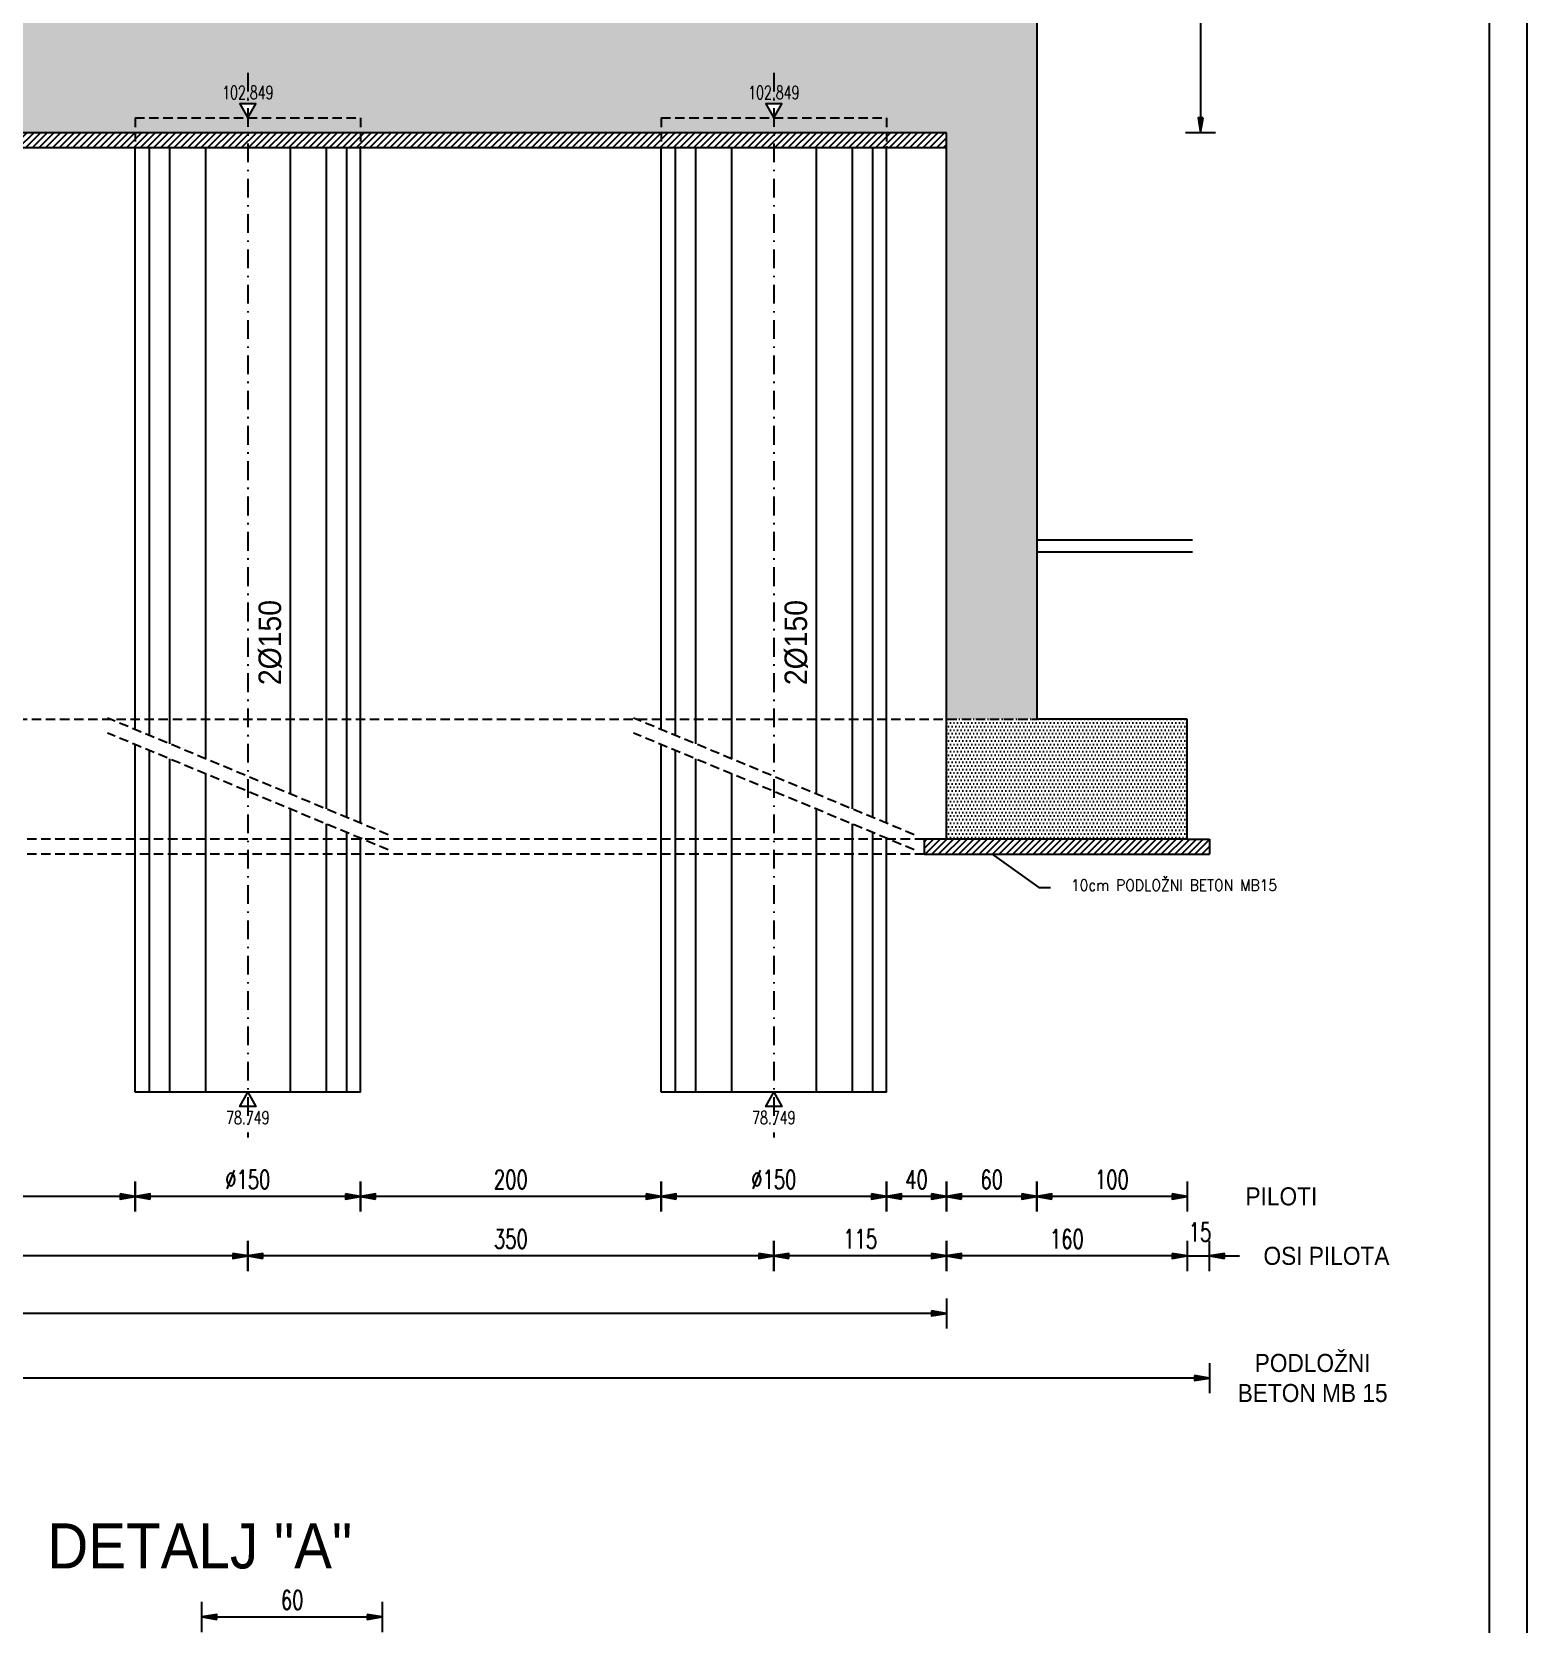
# Model space of a CAD drawing. Extents: x 4294 to 9958, y 64482 to 68154.
# Drawn here: x 8963 to 9958, y 66035 to 67094 of the extents above; entities that cross this region are included whole.
import ezdxf
from ezdxf.enums import TextEntityAlignment as Align

# ---------------------------------------------------------------- set-up
doc = ezdxf.new("R2010")
doc.units = 0
doc.header["$LTSCALE"] = 50
doc.header["$PDMODE"] = 34
doc.header["$PDSIZE"] = 5
doc.linetypes.add('CENTER', pattern=[0.47, 0.25, -0.1, 0.02, -0.1])
doc.linetypes.add('HIDDEN2', pattern=[0.1875, 0.125, -0.0625])
doc.layers.get('DEFPOINTS').update_dxf_attribs({"linetype": 'CONTINUOUS'})
for name, color, linetype in [('BETON', 7, 'CONTINUOUS'), ('BETON tan', 40, 'CONTINUOUS'), ('BETON TANKO', 40, 'CONTINUOUS'), ('KOTE', 4, 'CONTINUOUS'), ('NEVIDLJIVO', 9, 'HIDDEN2'), ('OSI', 2, 'CENTER'), ('POM', 9, 'CONTINUOUS'), ('TANKO', 8, 'CONTINUOUS'), ('TEKST', 7, 'CONTINUOUS')]:
    doc.layers.add(name, color=color, linetype=linetype)
doc.styles.add('KOTE', font='romans.shx', dxfattribs={"width": 0.7})
doc.styles.get("Standard").update_dxf_attribs({"font": 'romans.shx', "width": 0.9})
doc.dimstyles.new('M50', dxfattribs={"dimscale": 100, "dimtxt": 0.125, "dimasz": 0.1, "dimexe": 0.4, "dimexo": 2, "dimgap": 0.05, "dimtad": 1, "dimdec": 1, "dimrnd": 0.01, "dimdsep": 46, "dimtxsty": 'KOTE', "dimblk1": 'S', "dimblk2": 'S', "dimsah": 1, "dimcen": 0.4, "dimdle": 0.4, "dimse1": 1, "dimse2": 1, "dimclrd": 8, "dimclre": 251, "dimclrt": 4, "dimadec": 0, "dimazin": 0, "dimtfac": 1, "dimtdec": 1, "dimtmove": 2, "dimatfit": 3, "dimldrblk": 'S', "dimfxl": 0, "dimtvp": 1, "dimtolj": 1, "dimtzin": 4, "dimarcsym": 0})
pattern_1 = [(45, (62.4817, 10), (-2.24506403, 2.24506403), [])]

# ---------------------------------------------------------------- blocks, each defined once
blk = doc.blocks.new('S')
at = {"layer": 'KOTE', "color": 9}
blk.add_line((0, 1), (0, -1), dxfattribs=at)
blk.add_lwpolyline([(-1, 0.17), (-1, -0.17), (0, 0)], close=True, dxfattribs=at)
at = {"layer": 'KOTE', "color": 9, "linetype": 'ByBlock'}
blk.add_solid([(-1, 0.17), (-1, -0.17), (0, 0)], dxfattribs=at)
blk = doc.blocks.new('*D380')
at = {"layer": 'DEFPOINTS', "color": 0}
for p in [(9631.3, 66637.1), (9731.3, 66557.1), (9631.3, 66319.4)]:
    blk.add_point(p, dxfattribs=at)
at = {"layer": 'POM', "color": 8, "lineweight": -2}
blk.add_line((9721.3, 66319.4), (9641.3, 66319.4), dxfattribs=at)
at = {"layer": 'POM', "color": 8, "lineweight": -2, "xscale": 10, "yscale": 10, "zscale": 10, "rotation": 180}
blk.add_blockref('S', (9631.3, 66319.4), dxfattribs=at)
at = {"layer": 'POM', "color": 8, "lineweight": -2, "xscale": 10, "yscale": 10, "zscale": 10}
blk.add_blockref('S', (9731.3, 66319.4), dxfattribs=at)
at = {"layer": 'POM', "color": 4, "insert": (9681.3, 66330.7), "char_height": 12.5, "attachment_point": 5, "style": 'KOTE'}
blk.add_mtext('\\A1;100', dxfattribs=at)
blk = doc.blocks.new('*D381')
at = {"layer": 'DEFPOINTS', "color": 0}
for p in [(9631.3, 66637.1), (9571.3, 66557.1), (9571.3, 66319.4)]:
    blk.add_point(p, dxfattribs=at)
at = {"layer": 'POM', "color": 8, "lineweight": -2}
blk.add_line((9621.3, 66319.4), (9581.3, 66319.4), dxfattribs=at)
at = {"layer": 'POM', "color": 8, "lineweight": -2, "xscale": 10, "yscale": 10, "zscale": 10, "rotation": 180}
blk.add_blockref('S', (9571.3, 66319.4), dxfattribs=at)
at = {"layer": 'POM', "color": 8, "lineweight": -2, "xscale": 10, "yscale": 10, "zscale": 10}
blk.add_blockref('S', (9631.3, 66319.4), dxfattribs=at)
at = {"layer": 'POM', "color": 4, "insert": (9601.3, 66330.7), "char_height": 12.5, "attachment_point": 5, "style": 'KOTE'}
blk.add_mtext('\\A1;60', dxfattribs=at)
blk = doc.blocks.new('*D382')
at = {"layer": 'DEFPOINTS', "color": 0}
for p in [(9571.3, 66557.1), (9531.3, 66388.7), (9531.3, 66319.4)]:
    blk.add_point(p, dxfattribs=at)
at = {"layer": 'POM', "color": 8, "lineweight": -2}
blk.add_line((9561.3, 66319.4), (9541.3, 66319.4), dxfattribs=at)
at = {"layer": 'POM', "color": 8, "lineweight": -2, "xscale": 10, "yscale": 10, "zscale": 10, "rotation": 180}
blk.add_blockref('S', (9531.3, 66319.4), dxfattribs=at)
at = {"layer": 'POM', "color": 8, "lineweight": -2, "xscale": 10, "yscale": 10, "zscale": 10}
blk.add_blockref('S', (9571.3, 66319.4), dxfattribs=at)
at = {"layer": 'POM', "color": 4, "insert": (9551.3, 66330.7), "char_height": 12.5, "attachment_point": 5, "style": 'KOTE'}
blk.add_mtext('\\A1;40', dxfattribs=at)
blk = doc.blocks.new('*D383')
at = {"layer": 'DEFPOINTS', "color": 0}
for p in [(9381.3, 66388.7), (9531.3, 66388.7), (9381.3, 66319.4)]:
    blk.add_point(p, dxfattribs=at)
at = {"layer": 'POM', "color": 8, "lineweight": -2}
blk.add_line((9521.3, 66319.4), (9391.3, 66319.4), dxfattribs=at)
at = {"layer": 'POM', "color": 8, "lineweight": -2, "xscale": 10, "yscale": 10, "zscale": 10, "rotation": 180}
blk.add_blockref('S', (9381.3, 66319.4), dxfattribs=at)
at = {"layer": 'POM', "color": 8, "lineweight": -2, "xscale": 10, "yscale": 10, "zscale": 10}
blk.add_blockref('S', (9531.3, 66319.4), dxfattribs=at)
at = {"layer": 'POM', "color": 4, "insert": (9456.3, 66330.7), "char_height": 12.5, "attachment_point": 5, "style": 'KOTE'}
blk.add_mtext('\\A1;%%c150', dxfattribs=at)
blk = doc.blocks.new('*D384')
at = {"layer": 'DEFPOINTS', "color": 0}
for p in [(9181.3, 66388.7), (9381.3, 66388.7), (9181.3, 66319.4)]:
    blk.add_point(p, dxfattribs=at)
at = {"layer": 'POM', "color": 8, "lineweight": -2}
blk.add_line((9371.3, 66319.4), (9191.3, 66319.4), dxfattribs=at)
at = {"layer": 'POM', "color": 8, "lineweight": -2, "xscale": 10, "yscale": 10, "zscale": 10, "rotation": 180}
blk.add_blockref('S', (9181.3, 66319.4), dxfattribs=at)
at = {"layer": 'POM', "color": 8, "lineweight": -2, "xscale": 10, "yscale": 10, "zscale": 10}
blk.add_blockref('S', (9381.3, 66319.4), dxfattribs=at)
at = {"layer": 'POM', "color": 4, "insert": (9281.3, 66330.7), "char_height": 12.5, "attachment_point": 5, "style": 'KOTE'}
blk.add_mtext('\\A1;200', dxfattribs=at)
blk = doc.blocks.new('*D385')
at = {"layer": 'DEFPOINTS', "color": 0}
for p in [(9031.3, 66388.7), (9181.3, 66388.7), (9031.3, 66319.4)]:
    blk.add_point(p, dxfattribs=at)
at = {"layer": 'POM', "color": 8, "lineweight": -2}
blk.add_line((9171.3, 66319.4), (9041.3, 66319.4), dxfattribs=at)
at = {"layer": 'POM', "color": 8, "lineweight": -2, "xscale": 10, "yscale": 10, "zscale": 10, "rotation": 180}
blk.add_blockref('S', (9031.3, 66319.4), dxfattribs=at)
at = {"layer": 'POM', "color": 8, "lineweight": -2, "xscale": 10, "yscale": 10, "zscale": 10}
blk.add_blockref('S', (9181.3, 66319.4), dxfattribs=at)
at = {"layer": 'POM', "color": 4, "insert": (9106.3, 66330.7), "char_height": 12.5, "attachment_point": 5, "style": 'KOTE'}
blk.add_mtext('\\A1;%%c150', dxfattribs=at)
blk = doc.blocks.new('*D386')
at = {"layer": 'DEFPOINTS', "color": 0}
for p in [(8831.3, 66388.7), (9031.3, 66388.7), (8831.3, 66319.4)]:
    blk.add_point(p, dxfattribs=at)
at = {"layer": 'POM', "color": 8, "lineweight": -2}
blk.add_line((9021.3, 66319.4), (8841.3, 66319.4), dxfattribs=at)
at = {"layer": 'POM', "color": 8, "lineweight": -2, "xscale": 10, "yscale": 10, "zscale": 10, "rotation": 180}
blk.add_blockref('S', (8831.3, 66319.4), dxfattribs=at)
at = {"layer": 'POM', "color": 8, "lineweight": -2, "xscale": 10, "yscale": 10, "zscale": 10}
blk.add_blockref('S', (9031.3, 66319.4), dxfattribs=at)
at = {"layer": 'POM', "color": 4, "insert": (8931.3, 66330.7), "char_height": 12.5, "attachment_point": 5, "style": 'KOTE'}
blk.add_mtext('\\A1;200', dxfattribs=at)
blk = doc.blocks.new('*D393')
at = {"layer": 'DEFPOINTS', "color": 0}
for p in [(9571.3, 66557.1), (9731.3, 66557.1), (9571.3, 66279.8)]:
    blk.add_point(p, dxfattribs=at)
at = {"layer": 'POM', "color": 8, "lineweight": -2}
blk.add_line((9721.3, 66279.8), (9581.3, 66279.8), dxfattribs=at)
at = {"layer": 'POM', "color": 8, "lineweight": -2, "xscale": 10, "yscale": 10, "zscale": 10, "rotation": 180}
blk.add_blockref('S', (9571.3, 66279.8), dxfattribs=at)
at = {"layer": 'POM', "color": 8, "lineweight": -2, "xscale": 10, "yscale": 10, "zscale": 10}
blk.add_blockref('S', (9731.3, 66279.8), dxfattribs=at)
at = {"layer": 'POM', "color": 4, "insert": (9651.3, 66291.1), "char_height": 12.5, "attachment_point": 5, "style": 'KOTE'}
blk.add_mtext('\\A1;160', dxfattribs=at)
blk = doc.blocks.new('*D394')
at = {"layer": 'DEFPOINTS', "color": 0}
for p in [(9571.3, 66557.1), (9456.3, 66358.7), (9456.3, 66279.8)]:
    blk.add_point(p, dxfattribs=at)
at = {"layer": 'POM', "color": 8, "lineweight": -2}
blk.add_line((9561.3, 66279.8), (9466.3, 66279.8), dxfattribs=at)
at = {"layer": 'POM', "color": 8, "lineweight": -2, "xscale": 10, "yscale": 10, "zscale": 10, "rotation": 180}
blk.add_blockref('S', (9456.3, 66279.8), dxfattribs=at)
at = {"layer": 'POM', "color": 8, "lineweight": -2, "xscale": 10, "yscale": 10, "zscale": 10}
blk.add_blockref('S', (9571.3, 66279.8), dxfattribs=at)
at = {"layer": 'POM', "color": 4, "insert": (9513.8, 66291.1), "char_height": 12.5, "attachment_point": 5, "style": 'KOTE'}
blk.add_mtext('\\A1;115', dxfattribs=at)
blk = doc.blocks.new('*D395')
at = {"layer": 'DEFPOINTS', "color": 0}
for p in [(9106.3, 66358.7), (9456.3, 66358.7), (9106.3, 66279.8)]:
    blk.add_point(p, dxfattribs=at)
at = {"layer": 'POM', "color": 8, "lineweight": -2}
blk.add_line((9446.3, 66279.8), (9116.3, 66279.8), dxfattribs=at)
at = {"layer": 'POM', "color": 8, "lineweight": -2, "xscale": 10, "yscale": 10, "zscale": 10, "rotation": 180}
blk.add_blockref('S', (9106.3, 66279.8), dxfattribs=at)
at = {"layer": 'POM', "color": 8, "lineweight": -2, "xscale": 10, "yscale": 10, "zscale": 10}
blk.add_blockref('S', (9456.3, 66279.8), dxfattribs=at)
at = {"layer": 'POM', "color": 4, "insert": (9281.3, 66291.1), "char_height": 12.5, "attachment_point": 5, "style": 'KOTE'}
blk.add_mtext('\\A1;350', dxfattribs=at)
blk = doc.blocks.new('*D396')
at = {"layer": 'DEFPOINTS', "color": 0}
for p in [(8756.3, 66358.7), (9106.3, 66358.7), (8756.3, 66279.8)]:
    blk.add_point(p, dxfattribs=at)
at = {"layer": 'POM', "color": 8, "lineweight": -2}
blk.add_line((9096.3, 66279.8), (8766.3, 66279.8), dxfattribs=at)
at = {"layer": 'POM', "color": 8, "lineweight": -2, "xscale": 10, "yscale": 10, "zscale": 10, "rotation": 180}
blk.add_blockref('S', (8756.3, 66279.8), dxfattribs=at)
at = {"layer": 'POM', "color": 8, "lineweight": -2, "xscale": 10, "yscale": 10, "zscale": 10}
blk.add_blockref('S', (9106.3, 66279.8), dxfattribs=at)
at = {"layer": 'POM', "color": 4, "insert": (8931.3, 66291.1), "char_height": 12.5, "attachment_point": 5, "style": 'KOTE'}
blk.add_mtext('\\A1;350', dxfattribs=at)
blk = doc.blocks.new('*D400')
at = {"layer": 'DEFPOINTS', "color": 0}
for p in [(8291.3, 66557.1), (9571.3, 66557.1), (8291.3, 66241.6)]:
    blk.add_point(p, dxfattribs=at)
at = {"layer": 'POM', "color": 8, "lineweight": -2}
blk.add_line((9561.3, 66241.6), (8301.3, 66241.6), dxfattribs=at)
at = {"layer": 'POM', "color": 8, "lineweight": -2, "xscale": 10, "yscale": 10, "zscale": 10, "rotation": 180}
blk.add_blockref('S', (8291.3, 66241.6), dxfattribs=at)
at = {"layer": 'POM', "color": 8, "lineweight": -2, "xscale": 10, "yscale": 10, "zscale": 10}
blk.add_blockref('S', (9571.3, 66241.6), dxfattribs=at)
at = {"layer": 'POM', "color": 4, "insert": (8931.3, 66252.8), "char_height": 12.5, "attachment_point": 5, "style": 'KOTE'}
blk.add_mtext('\\A1;1280', dxfattribs=at)
blk = doc.blocks.new('*D401')
at = {"layer": 'DEFPOINTS', "color": 0}
for p in [(8116.3, 66547.1), (9746.3, 66547.1), (8116.3, 66198.6)]:
    blk.add_point(p, dxfattribs=at)
at = {"layer": 'POM', "color": 8, "lineweight": -2}
blk.add_line((9736.3, 66198.6), (8126.3, 66198.6), dxfattribs=at)
at = {"layer": 'POM', "color": 8, "lineweight": -2, "xscale": 10, "yscale": 10, "zscale": 10, "rotation": 180}
blk.add_blockref('S', (8116.3, 66198.6), dxfattribs=at)
at = {"layer": 'POM', "color": 8, "lineweight": -2, "xscale": 10, "yscale": 10, "zscale": 10}
blk.add_blockref('S', (9746.3, 66198.6), dxfattribs=at)
at = {"layer": 'POM', "color": 4, "insert": (8931.3, 66209.8), "char_height": 12.5, "attachment_point": 5, "style": 'KOTE'}
blk.add_mtext('\\A1;1630', dxfattribs=at)
blk = doc.blocks.new('*D410')
at = {"layer": 'DEFPOINTS', "color": 0}
for p in [(9731.3, 66557.1), (9746.3, 66547.1), (9746.3, 66279.8)]:
    blk.add_point(p, dxfattribs=at)
at = {"layer": 'POM', "color": 8, "lineweight": -2}
for p, q in [((9721.3, 66279.8), (9711.3, 66279.8)), ((9731.3, 66279.8), (9746.3, 66279.8)), ((9756.3, 66279.8), (9766.3, 66279.8))]:
    blk.add_line(p, q, dxfattribs=at)
at = {"layer": 'POM', "color": 8, "lineweight": -2, "xscale": 10, "yscale": 10, "zscale": 10}
blk.add_blockref('S', (9731.3, 66279.8), dxfattribs=at)
at = {"layer": 'POM', "color": 8, "lineweight": -2, "xscale": 10, "yscale": 10, "zscale": 10, "rotation": 180}
blk.add_blockref('S', (9746.3, 66279.8), dxfattribs=at)
at = {"layer": 'POM', "color": 4, "insert": (9739.9, 66295.7), "char_height": 12.5, "attachment_point": 5, "style": 'KOTE'}
blk.add_mtext('\\A1;15', dxfattribs=at)
blk = doc.blocks.new('*D576')
at = {"layer": 'DEFPOINTS', "color": 0}
for p in [(9195.8, 66039.6), (9075.8, 65878.6), (9195.8, 65818.9)]:
    blk.add_point(p, dxfattribs=at)
at = {"layer": 'POM', "color": 8, "lineweight": -2}
blk.add_line((9085.8, 66039.6), (9185.8, 66039.6), dxfattribs=at)
at = {"layer": 'POM', "color": 8, "lineweight": -2, "xscale": 10, "yscale": 10, "zscale": 10, "rotation": 180}
blk.add_blockref('S', (9075.8, 66039.6), dxfattribs=at)
at = {"layer": 'POM', "color": 8, "lineweight": -2, "xscale": 10, "yscale": 10, "zscale": 10}
blk.add_blockref('S', (9195.8, 66039.6), dxfattribs=at)
at = {"layer": 'POM', "color": 4, "insert": (9135.8, 66050.9), "char_height": 12.5, "attachment_point": 5, "style": 'KOTE'}
blk.add_mtext('\\A1;{\\fRomanS|b0|i0|c238|p2;60}', dxfattribs=at)
blk = doc.blocks.new('dKOT')
at = {"layer": 'TANKO'}
blk.add_lwpolyline([(0, 0), (0.155, -0.268), (-0.155, -0.268)], close=True, dxfattribs=at)
at = {"layer": 'KOTE', "style": 'KOTE', "width": 0.7}
blk.add_attdef('KOTA', text='', height=0.25, dxfattribs=at).set_placement((0, -0.482), align=Align.MIDDLE)
blk = doc.blocks.new('GKOT')
at = {"layer": 'TANKO'}
blk.add_lwpolyline([(0, 0), (0.155, 0.268), (-0.155, 0.268)], close=True, dxfattribs=at)
at = {"layer": 'KOTE', "style": 'KOTE', "width": 0.7}
blk.add_attdef('KOTA', text='', height=0.25, dxfattribs=at).set_placement((0, 0.482), align=Align.MIDDLE)
blk = doc.blocks.new('*D670')
at = {"layer": 'BETON tan', "color": 8, "lineweight": -2}
blk.add_line((9740.3, 67546.4), (9740.3, 67037.1), dxfattribs=at)
at = {"layer": 'DEFPOINTS', "color": 0}
for p in [(9656.3, 67556.4), (9571.3, 67027.1), (9740.3, 67027.1)]:
    blk.add_point(p, dxfattribs=at)
at = {"layer": 'BETON tan', "color": 8, "lineweight": -2, "xscale": 10, "yscale": 10, "zscale": 10}
for p, rotation in [((9740.3, 67556.4), 90), ((9740.3, 67027.1), 270)]:
    blk.add_blockref('S', p, dxfattribs=dict(at, rotation=rotation))
at = {"layer": 'BETON tan', "color": 4, "insert": (9729.1, 67291.8), "char_height": 12.5, "attachment_point": 5, "rotation": 90, "style": 'KOTE'}
blk.add_mtext('\\A1;529.4', dxfattribs=at)

msp = doc.modelspace()

# ---------------------------------------------------------------- hatches: boundary and pattern name
at = {"layer": 'BETON tan'}
h = msp.add_hatch(dxfattribs=at)
h.set_pattern_fill('DOTS', color=256, scale=1.5, style=0)
edge = h.paths.add_edge_path()
edge.add_line((9531.33, 67272.74), (9525.91, 67263.37))
edge.add_line((9525.91, 67263.37), (9536.74, 67263.37))
h.paths.add_polyline_path([(9532.55, 67245.87), (9572.51, 67245.87), (9572.51, 67259), (9532.55, 67259)], flags=9)
h.paths.add_polyline_path([(9631.33, 67258.84), (9361.31, 67258.84), (9361.31, 67027.07), (9631.33, 67027.07)])
edge = h.paths.add_edge_path(flags=16)
edge.add_line((9456.33, 67037.07), (9461.74, 67046.45))
edge.add_line((9461.74, 67046.45), (9450.91, 67046.45))
h.paths.add_polyline_path([(9436.64, 67047.38), (9476.02, 67047.38), (9476.02, 67060.5), (9436.64, 67060.5)], flags=24)
h = msp.add_hatch(dxfattribs=at)
h.set_pattern_fill('DOTS', color=256, scale=1.5, style=0)
h.paths.add_polyline_path([(8787.88, 67258.84), (9074.78, 67258.84), (9074.78, 67027.07), (8787.88, 67027.07)])
edge = h.paths.add_edge_path(flags=16)
edge.add_line((8931.33, 67258.84), (8936.74, 67249.46))
edge.add_line((8936.74, 67249.46), (8925.91, 67249.46))
h.paths.add_polyline_path([(8911.49, 67235.41), (8951.16, 67235.41), (8951.16, 67248.54), (8911.49, 67248.54)], flags=24)
edge = h.paths.add_edge_path(flags=16)
edge.add_line((8931.33, 67027.07), (8936.74, 67036.45))
edge.add_line((8936.74, 67036.45), (8925.91, 67036.45))
h.paths.add_polyline_path([(8911.64, 67037.38), (8951.02, 67037.38), (8951.02, 67050.5), (8911.64, 67050.5)], flags=24)
h.paths.add_polyline_path([(8910.7, 67122.33), (8910.7, 67163.58), (8929.45, 67163.58), (8929.45, 67122.33)], flags=24)
h = msp.add_hatch(dxfattribs=at)
h.set_pattern_fill('DOTS', color=256, scale=1.5, style=0)
h.paths.add_polyline_path([(9361.31, 67027.07), (9074.78, 67027.07), (9074.78, 67258.84), (9361.31, 67258.84)])
edge = h.paths.add_edge_path(flags=16)
edge.add_line((9106.33, 67037.07), (9111.74, 67046.45))
edge.add_line((9111.74, 67046.45), (9100.91, 67046.45))
h.paths.add_polyline_path([(9086.64, 67047.38), (9126.02, 67047.38), (9126.02, 67060.5), (9086.64, 67060.5)], flags=24)
h = msp.add_hatch(dxfattribs=at)
h.set_pattern_fill('DOTS', color=256, scale=1.5, style=0)
h.paths.add_polyline_path([(9631.33, 66637.07), (9571.33, 66637.07), (9571.33, 67027.07), (9631.33, 67027.07)])
h = msp.add_hatch(dxfattribs=at)
h.set_pattern_fill('DOTS', color=256, scale=1.5, style=0)
h.paths.add_polyline_path([(9731.33, 66557.07), (9571.33, 66557.07), (9571.33, 66637.07), (9731.33, 66637.07)])
at = {"layer": 'POM'}
h = msp.add_hatch(dxfattribs=at)
h.set_pattern_fill('ANSI31', color=256, style=0)
h.set_pattern_definition(pattern_1)
h.paths.add_polyline_path([(9571.33, 67017.07), (9571.33, 67027.07), (8291.33, 67027.07), (8291.33, 67017.07)])
h = msp.add_hatch(dxfattribs=at)
h.set_pattern_fill('ANSI31', color=256, style=0)
h.set_pattern_definition(pattern_1)
h.paths.add_polyline_path([(9556.33, 66547.07), (9746.33, 66547.07), (9746.33, 66557.07), (9731.33, 66557.07), (9571.33, 66557.07), (9556.33, 66557.07)])
h.paths.add_polyline_path([(9730.28, 66305.1), (9749.45, 66305.1), (9749.45, 66286.35), (9730.28, 66286.35)], flags=9)
h.paths.add_polyline_path([(8913.41, 66219.18), (8949.24, 66219.18), (8949.24, 66200.43), (8913.41, 66200.43)], flags=9)
h.paths.add_polyline_path([(8913.41, 66262.21), (8949.24, 66262.21), (8949.24, 66243.46), (8913.41, 66243.46)], flags=9)
h.paths.add_polyline_path([(9500.08, 66300.44), (9527.58, 66300.44), (9527.58, 66281.69), (9500.08, 66281.69)], flags=9)
h.paths.add_polyline_path([(9637.58, 66300.44), (9665.08, 66300.44), (9665.08, 66281.69), (9637.58, 66281.69)], flags=9)

# ---------------------------------------------------------------- linework, layer by layer
at = {"layer": 'BETON'}
for p, q in [((9631.33, 67601.02), (9631.33, 66637.07)), ((9571.33, 67027.07), (8291.33, 67027.07)), ((9571.33, 66557.07), (9571.33, 67027.07)), ((9734.89, 66756.2), (9631.33, 66756.2)), ((9731.33, 66637.07), (9631.33, 66637.07)), ((9731.33, 66557.07), (9731.33, 66637.07)), ((9731.33, 66557.07), (9571.33, 66557.07))]:
    msp.add_line(p, q, dxfattribs=at)
for points in [[(4294.49, 64481.61), (9957.6, 64481.61), (9957.6, 68153.83), (4294.49, 68153.83)], [(4419.49, 64506.61), (9932.6, 64506.61), (9932.6, 68128.83), (4419.49, 68128.83)]]:
    msp.add_lwpolyline(points, close=True, dxfattribs=at)
at = {"layer": 'BETON tan'}
for p, q in [((9031.33, 66630.08), (9031.33, 67017.07)), ((9181.33, 66567.77), (9181.33, 67017.07)), ((9381.33, 66630.08), (9381.33, 67017.07)), ((9531.33, 66567.77), (9531.33, 67017.07)), ((9031.33, 66388.71), (9031.33, 66620.08)), ((9381.33, 66388.71), (9381.33, 66620.08)), ((9181.33, 66388.71), (9181.33, 66557.77)), ((9531.33, 66388.71), (9531.33, 66557.77)), ((9181.33, 66388.71), (9031.33, 66388.71)), ((9531.33, 66388.71), (9381.33, 66388.71))]:
    msp.add_line(p, q, dxfattribs=at)
at = {"layer": 'BETON TANKO'}
msp.add_line((9734.89, 66748.2), (9631.33, 66748.2), dxfattribs=at)
at = {"layer": 'NEVIDLJIVO'}
for p, q in [((9031.33, 67037.07), (9031.33, 67017.07)), ((9031.33, 67037.07), (9181.33, 67037.07)), ((9181.33, 67037.07), (9181.33, 67017.07)), ((9381.33, 67037.07), (9381.33, 67017.07)), ((9381.33, 67037.07), (9531.33, 67037.07)), ((9531.33, 67037.07), (9531.33, 67017.07)), ((8231.33, 66637.07), (9631.33, 66637.07)), ((9199.8, 66560.1), (9012.86, 66637.76)), ((9549.8, 66560.1), (9362.86, 66637.76)), ((9199.8, 66550.1), (9012.86, 66627.76)), ((9549.8, 66550.1), (9362.86, 66627.76)), ((9556.33, 66557.07), (8306.33, 66557.07)), ((9556.33, 66547.07), (8306.33, 66547.07))]:
    msp.add_line(p, q, dxfattribs=at)
at = {"layer": 'OSI'}
for p, q in [((9106.33, 67067.07), (9106.33, 66358.71)), ((9456.33, 67067.07), (9456.33, 66358.71))]:
    msp.add_line(p, q, dxfattribs=at)
at = {"layer": 'POM'}
for p, q in [((9571.33, 67017.07), (9571.33, 67027.07)), ((9571.33, 67017.07), (8291.33, 67017.07)), ((9040.71, 67017.07), (9040.71, 66626.19)), ((9054.26, 67017.07), (9054.26, 66620.56)), ((9078.24, 67017.07), (9078.24, 66610.6)), ((9134.42, 67017.07), (9134.42, 66587.26)), ((9158.39, 67017.07), (9158.39, 66577.3)), ((9171.95, 67017.07), (9171.95, 66571.67)), ((9390.71, 67017.07), (9390.71, 66626.19)), ((9404.26, 67017.07), (9404.26, 66620.56)), ((9428.24, 67017.07), (9428.24, 66610.6)), ((9484.42, 67017.07), (9484.42, 66587.26)), ((9508.39, 67017.07), (9508.39, 66577.3)), ((9521.95, 67017.07), (9521.95, 66571.67)), ((9040.71, 66616.19), (9040.71, 66388.71)), ((9054.26, 66610.56), (9054.26, 66388.71)), ((9390.71, 66616.19), (9390.71, 66388.71)), ((9404.26, 66610.56), (9404.26, 66388.71)), ((9078.24, 66600.6), (9078.24, 66388.71)), ((9428.24, 66600.6), (9428.24, 66388.71)), ((9134.42, 66577.26), (9134.42, 66388.71)), ((9484.42, 66577.26), (9484.42, 66388.71)), ((9158.39, 66567.3), (9158.39, 66388.71)), ((9171.95, 66561.67), (9171.95, 66388.71)), ((9508.39, 66567.3), (9508.39, 66388.71)), ((9521.95, 66561.67), (9521.95, 66388.71)), ((9571.33, 66557.07), (9556.33, 66557.07)), ((9556.33, 66557.07), (9556.33, 66547.07)), ((9556.33, 66547.07), (9746.33, 66547.07)), ((9601.69, 66547.07), (9632.77, 66524.92)), ((9731.33, 66557.07), (9746.33, 66557.07)), ((9746.33, 66557.07), (9746.33, 66547.07)), ((9632.77, 66524.92), (9640.34, 66524.92))]:
    msp.add_line(p, q, dxfattribs=at)

# ---------------------------------------------------------------- block references
at = {"layer": 'POM', "xscale": 35, "yscale": 35, "zscale": 35}
for name, p, values in [('GKOT', (9106.33, 67037.07), {'KOTA': '102.849'}), ('GKOT', (9456.33, 67037.07), {'KOTA': '102.849'}), ('dKOT', (9106.33, 66388.71), {'KOTA': '78.749'}), ('dKOT', (9456.33, 66388.71), {'KOTA': '78.749'})]:
    msp.add_blockref(name, p, dxfattribs=at).add_auto_attribs(values)

# ---------------------------------------------------------------- texts
at = {"layer": 'TEKST', "attachment_point": 5}
for s, insert, char_height, rotation in [('{\\fArial|b0|i0|c238|p34;2%%c150}', (9121.23, 66687.97), 15, 90), ('{\\fArial|b0|i0|c238|p34;2%%c150}', (9471.23, 66687.97), 15, 90), ('{\\fRomanS|b0|i0|c238|p2;10cm PODLOŽNI BETON MB15}', (9722.63, 66526.55), 7.5, 0)]:
    msp.add_mtext(s, dxfattribs=dict(at, insert=insert, char_height=char_height, rotation=rotation))
for s, insert, char_height in [('{\\fArial|b0|i0|c238|p34;PILOTI}', (9794.06, 66319.41), 12), ('{\\fArial|b0|i0|c238|p34;OSI PILOTA}', (9824.06, 66279.82), 12), ('{\\fArial|b0|i0|c238|p34;PODLOŽNI\\PBETON MB 15}', (9814.85, 66198.56), 12), ('{\\fArial|b0|i0|c238|p34;DETALJ "A"}', (9074.29, 66086.7), 30)]:
    msp.add_mtext(s, dxfattribs=dict(at, insert=insert, char_height=char_height))

# ---------------------------------------------------------------- dimensions: what is measured, and where the dimension line sits
at = {"layer": 'BETON tan'}
dim = msp.add_linear_dim(base=(9740.3, 67027.07), p1=(9656.33, 67556.43), p2=(9571.33, 67027.07), angle=90, dimstyle='M50', dxfattribs=at)
dim.commit()
dim.dimension.update_dxf_attribs({"geometry": '*D670', "text_midpoint": (9729.05, 67291.75)})
at = {"layer": 'POM'}
for base, p1, p2, picture, middle in [((9571.33, 66319.41), (9631.33, 66637.07), (9571.33, 66557.07), '*D381', (9601.33, 66330.66)), ((9631.33, 66319.41), (9731.33, 66557.07), (9631.33, 66637.07), '*D380', (9681.33, 66330.66)), ((8116.33, 66198.56), (9746.33, 66547.07), (8116.33, 66547.07), '*D401', (8931.33, 66209.81)), ((8291.33, 66241.58), (9571.33, 66557.07), (8291.33, 66557.07), '*D400', (8931.33, 66252.83)), ((9456.33, 66279.82), (9571.33, 66557.07), (9456.33, 66358.71), '*D394', (9513.83, 66291.07)), ((9531.33, 66319.41), (9571.33, 66557.07), (9531.33, 66388.71), '*D382', (9551.33, 66330.66)), ((9571.33, 66279.82), (9731.33, 66557.07), (9571.33, 66557.07), '*D393', (9651.33, 66291.07)), ((8831.33, 66319.41), (9031.33, 66388.71), (8831.33, 66388.71), '*D386', (8931.33, 66330.66)), ((9181.33, 66319.41), (9381.33, 66388.71), (9181.33, 66388.71), '*D384', (9281.33, 66330.66)), ((8756.33, 66279.82), (9106.33, 66358.71), (8756.33, 66358.71), '*D396', (8931.33, 66291.07)), ((9106.33, 66279.82), (9456.33, 66358.71), (9106.33, 66358.71), '*D395', (9281.33, 66291.07))]:
    dim = msp.add_linear_dim(base=base, p1=p1, p2=p2, angle=180, dimstyle='M50', dxfattribs=at)
    dim.commit()
    dim.dimension.update_dxf_attribs({"geometry": picture, "text_midpoint": middle})
dim = msp.add_linear_dim(base=(9746.33, 66279.82), p1=(9731.33, 66557.07), p2=(9746.33, 66547.07), angle=180, dimstyle='M50', dxfattribs=at)
dim.commit()
dim.dimension.update_dxf_attribs({"geometry": '*D410', "text_midpoint": (9739.86, 66295.72), "dimtype": 160})
for base, p1, p2, picture, middle in [((9031.33, 66319.41), (9181.33, 66388.71), (9031.33, 66388.71), '*D385', (9106.33, 66330.66)), ((9381.33, 66319.41), (9531.33, 66388.71), (9381.33, 66388.71), '*D383', (9456.33, 66330.66))]:
    dim = msp.add_linear_dim(base=base, p1=p1, p2=p2, angle=180, text='%%c<>', dimstyle='M50', dxfattribs=at)
    dim.commit()
    dim.dimension.update_dxf_attribs({"geometry": picture, "text_midpoint": middle})
dim = msp.add_linear_dim(base=(9195.81, 66039.57), p1=(9075.81, 65878.64), p2=(9195.81, 65818.88), text='{\\fRomanS|b0|i0|c238|p2;60}', dimstyle='M50', dxfattribs=at)
dim.commit()
dim.dimension.update_dxf_attribs({"geometry": '*D576', "text_midpoint": (9135.81, 66050.88)})

doc.saveas('drawing.dxf')
